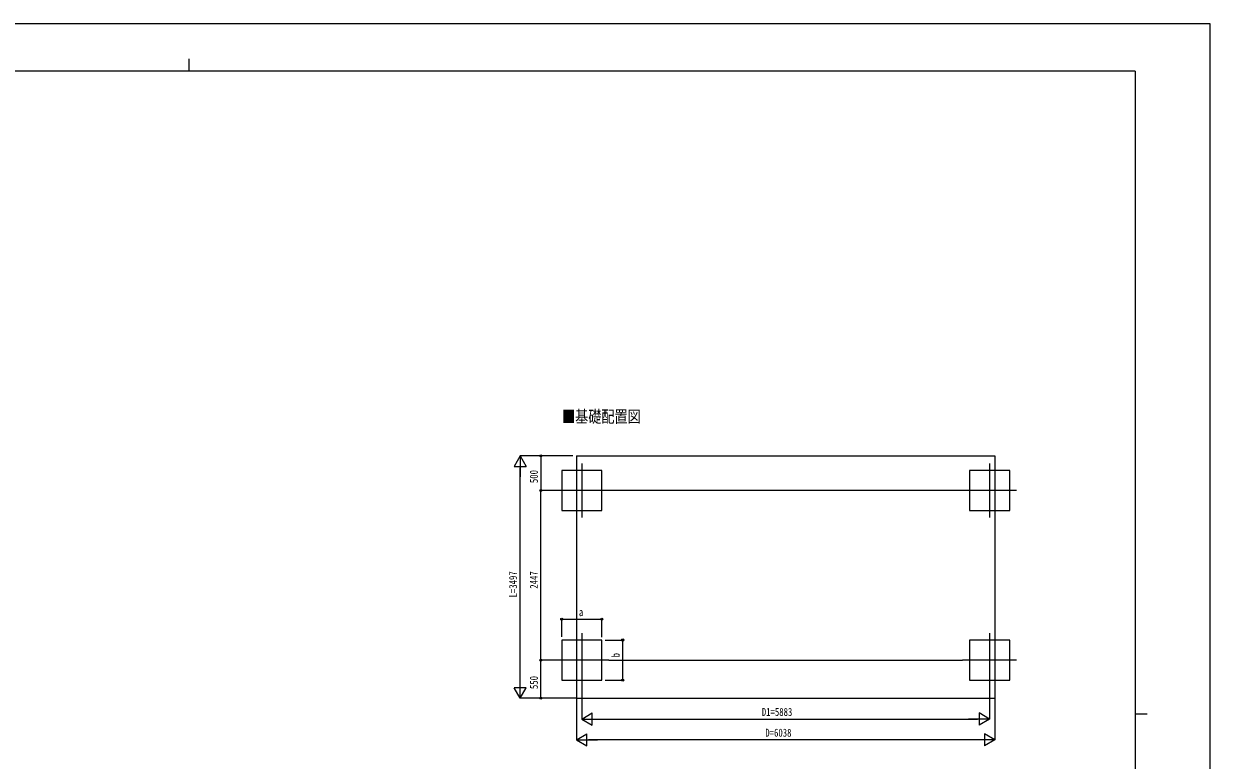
# Model space of a CAD drawing. Units: millimetres, scale not verified. Extents: x -14718 to 14718, y -10395 to 10395.
# Drawn here: x -2401 to 14718, y -233 to 10395 of the extents above; entities that cross this region are included whole.
import ezdxf
from ezdxf.enums import TextEntityAlignment as Align

# ---------------------------------------------------------------- set-up
doc = ezdxf.new("R2010")
doc.units = ezdxf.units.MM
doc.header["$LTSCALE"] = 50
for name, color, linetype in [('0-2_USER1', 3, 'Continuous'), ('0-3_YKK_12', 2, 'Continuous'), ('0-5_YKK_A1', 4, 'Continuous'), ('0-6_YKK_D', 6, 'Continuous'), ('0-7_YKK_ZWAK', 7, 'Continuous')]:
    doc.layers.add(name, color=color, linetype=linetype)
doc.styles.add('ＭＳ ゴシック', font='')
doc.styles.get('ＭＳ ゴシック').set_extended_font_data('MS Gothic')

msp = doc.modelspace()

# ---------------------------------------------------------------- linework, layer by layer
at = {"layer": '0-3_YKK_12'}
for p, q in [((5650.53, 4049.5), (5650.53, 3269.5)), ((11533.53, 4049.5), (11533.53, 3269.5)), ((6040.53, 3659.5), (5260.53, 3659.5)), ((11923.53, 3659.5), (11143.53, 3659.5)), ((5650.53, 1602.5), (5650.53, 822.5)), ((11533.53, 1602.5), (11533.53, 822.5)), ((6040.53, 1212.5), (5260.53, 1212.5)), ((11923.53, 1212.5), (11143.53, 1212.5))]:
    msp.add_line(p, q, dxfattribs=at)
at = {"layer": '0-5_YKK_A1'}
for p, q in [((5573.03, 4159.5), (5573.03, 662.5)), ((5573.03, 662.5), (11611.03, 662.5))]:
    msp.add_line(p, q, dxfattribs=at)
msp.add_lwpolyline([(5573.03, 4159.5), (11611.03, 4159.5), (11611.03, 662.5)], dxfattribs=at)
for points in [[(5940.53, 3369.5), (5940.53, 3949.5), (5360.53, 3949.5), (5360.53, 3369.5)], [(11823.53, 3369.5), (11823.53, 3949.5), (11243.53, 3949.5), (11243.53, 3369.5)], [(5940.53, 922.5), (5940.53, 1502.5), (5360.53, 1502.5), (5360.53, 922.5)], [(11823.53, 922.5), (11823.53, 1502.5), (11243.53, 1502.5), (11243.53, 922.5)]]:
    msp.add_lwpolyline(points, close=True, dxfattribs=at)
at = {"layer": '0-6_YKK_D'}
for p, q in [((4760.53, 4159.5), (4673.03, 4007.95)), ((5523.03, 4159.5), (4759.53, 4159.5)), ((4760.53, 4159.5), (4848.03, 4007.95)), ((4760.53, 4159.5), (4760.53, 3856.39)), ((5523.03, 4159.5), (5059.53, 4159.5)), ((5060.53, 4159.5), (5060.53, 3659.5)), ((4673.03, 4007.95), (4848.03, 4007.95)), ((4760.53, 837.5), (4760.53, 3984.5)), ((5259.53, 3659.5), (5059.53, 3659.5)), ((5259.53, 3659.5), (5059.53, 3659.5)), ((5060.53, 1212.5), (5060.53, 3659.5)), ((11143.03, 3659.5), (6041.03, 3659.5)), ((5360.53, 1546.1), (5360.53, 1803.5)), ((5360.53, 1802.5), (5940.53, 1802.5)), ((5940.53, 1545.4), (5940.53, 1803.5)), ((5989.54, 1502.5), (6241.53, 1502.5)), ((6240.53, 922.5), (6240.53, 1502.5)), ((5259.53, 1212.5), (5059.53, 1212.5)), ((5259.53, 1212.5), (5059.53, 1212.5)), ((5060.53, 662.5), (5060.53, 1212.5)), ((6041.03, 1212.5), (11143.03, 1212.5)), ((4760.53, 662.5), (4760.53, 965.61)), ((5987.61, 922.5), (6241.53, 922.5)), ((4760.53, 662.5), (4673.03, 814.05)), ((4848.03, 814.05), (4673.03, 814.05)), ((4760.53, 662.5), (4848.03, 814.05)), ((5650.53, 852.83), (5650.53, 361.5)), ((11533.53, 850.64), (11533.53, 361.5)), ((5572.03, 662.5), (4759.53, 662.5)), ((5572.03, 662.5), (5059.53, 662.5)), ((5573.03, 661.5), (5573.03, 61.5)), ((11611.03, 661.5), (11611.03, 61.5)), ((5650.53, 362.5), (5802.08, 450)), ((5650.53, 362.5), (5802.08, 275)), ((5650.53, 362.5), (5953.63, 362.5)), ((5802.08, 275), (5802.08, 450)), ((5825.53, 362.5), (11358.53, 362.5)), ((11533.53, 362.5), (11230.42, 362.5)), ((11533.53, 362.5), (11381.97, 450)), ((11381.97, 450), (11381.97, 275)), ((11533.53, 362.5), (11381.97, 275)), ((5573.03, 62.5), (5724.58, 150)), ((5573.03, 62.5), (5724.58, -25)), ((5573.03, 62.5), (5876.13, 62.5)), ((5724.58, -25), (5724.58, 150)), ((11436.03, 62.5), (5748.03, 62.5)), ((11611.03, 62.5), (11307.92, 62.5)), ((11611.03, 62.5), (11459.47, 150)), ((11459.47, 150), (11459.47, -25)), ((11611.03, 62.5), (11459.47, -25))]:
    msp.add_line(p, q, dxfattribs=at)
for centre in [(5060.53, 4159.5), (5060.53, 3659.5), (5060.53, 3659.5), (5360.53, 1802.5), (5940.53, 1802.5), (6240.53, 1502.5), (5060.53, 1212.5), (5060.53, 1212.5), (6240.53, 922.5), (5060.53, 662.5)]:
    msp.add_circle(centre, 14.88, dxfattribs=at)
at = {"layer": '0-7_YKK_ZWAK'}
for p, q in [((-17.43, 9887.5), (-17.43, 9712.5)), ((13632.57, 9712.5), (-13667.43, 9712.5)), ((13632.57, 9712.5), (13632.57, -8837.5)), ((13632.57, 437.5), (13807.57, 437.5))]:
    msp.add_line(p, q, dxfattribs=at)
msp.add_lwpolyline([(-14717.5, -10395), (14717.5, -10395), (14717.5, 10395), (-14717.5, 10395)], close=True, dxfattribs=at)

# ---------------------------------------------------------------- texts
at = {"layer": '0-2_USER1', "style": 'ＭＳ ゴシック', "width": 0.8}
msp.add_text('■基礎配置図', height=173.2, dxfattribs=at).set_placement((5365.8, 4588.07), align=Align.BOTTOM_LEFT)
at = {"layer": '0-6_YKK_D', "style": 'ＭＳ ゴシック', "width": 0.8}
for s, p in [('500', (5050.53, 3766.7)), ('L=3497', (4750.53, 2117)), ('2447', (5050.53, 2242.8)), ('b', (6230.53, 1251.71)), ('550', (5050.53, 794.7))]:
    msp.add_text(s, height=115.5, rotation=90, dxfattribs=at).set_placement(p, align=Align.BOTTOM_LEFT)
for s, p in [('a', (5608.53, 1812.5)), ('D1=5883', (8247.63, 372.5)), ('D=6038', (8298.03, 72.5))]:
    msp.add_text(s, height=115.5, dxfattribs=at).set_placement(p, align=Align.BOTTOM_LEFT)

doc.saveas('drawing.dxf')
